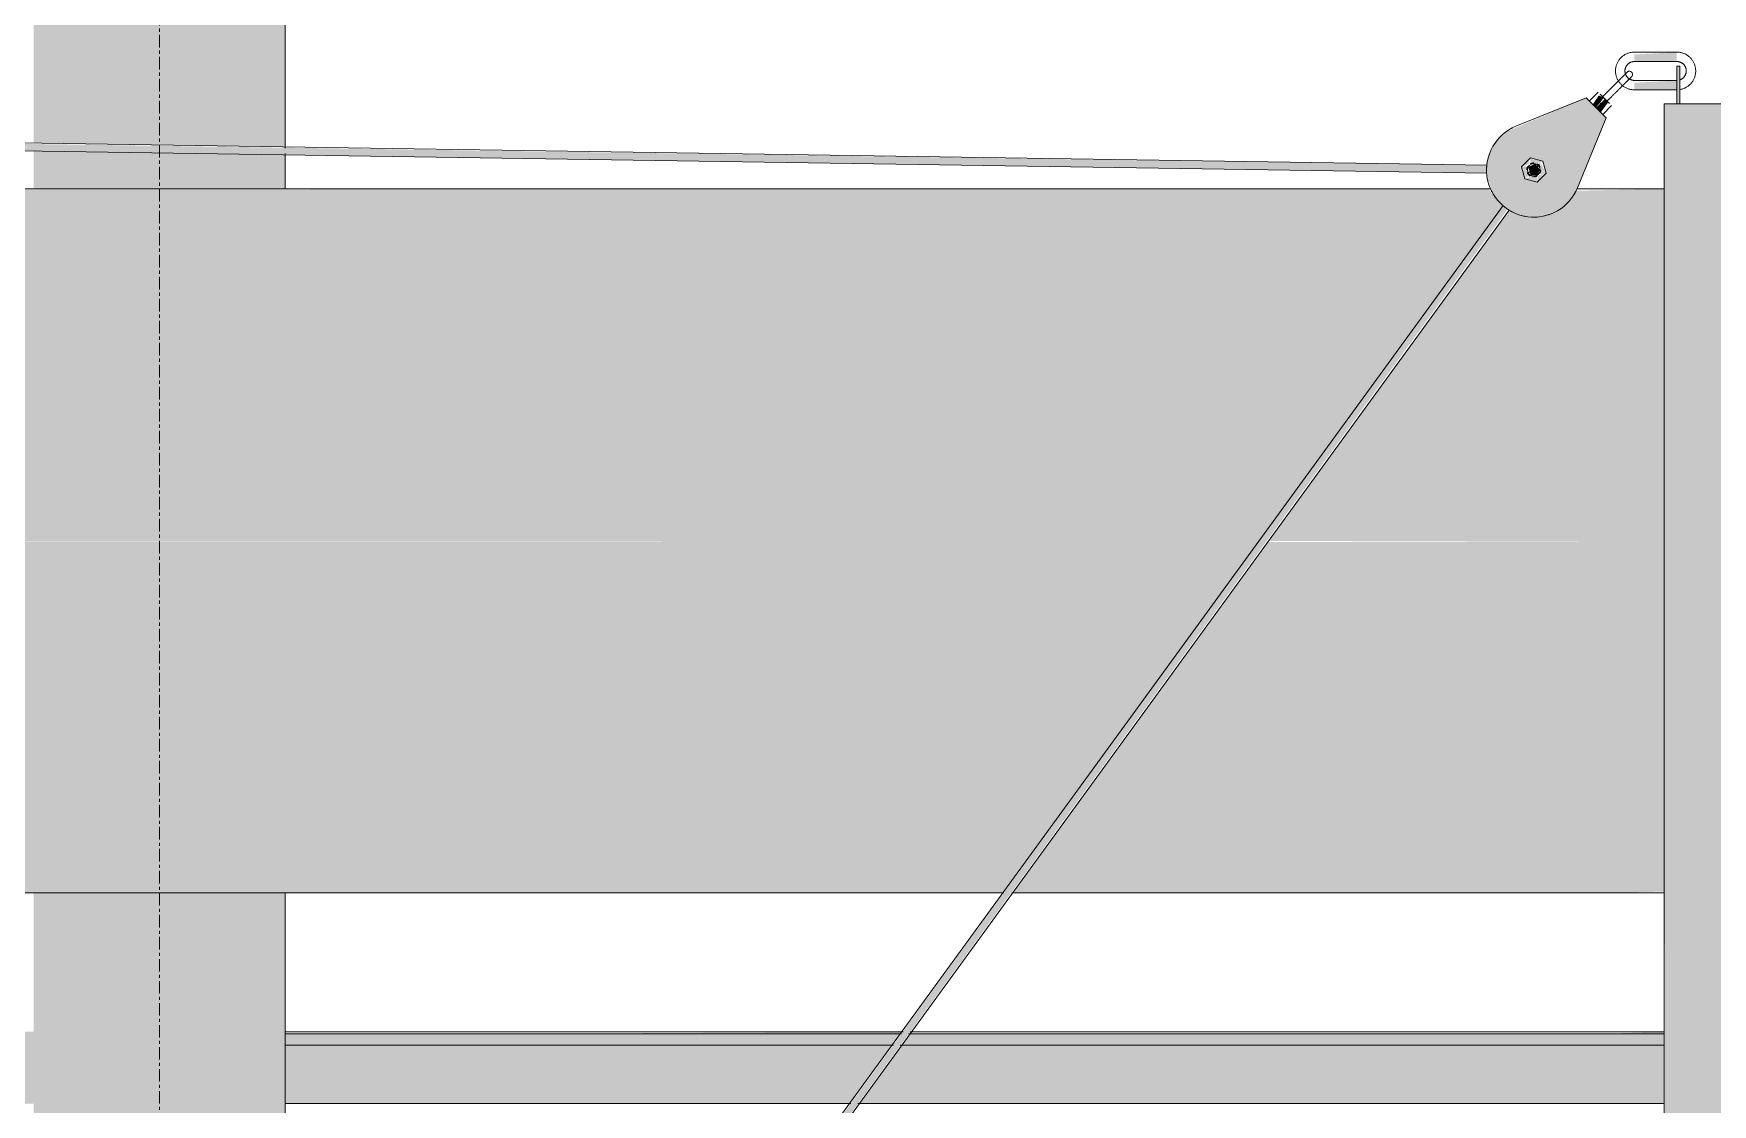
# Model space of a CAD drawing. Header units: inches. Extents: x -54880 to -186, y -132 to 853.
# Drawn here: x -24827.9 to -24761.2, y 241.6 to 284.2 of the extents above; entities that cross this region are included whole.
import ezdxf

# ---------------------------------------------------------------- set-up
doc = ezdxf.new("R2010")
doc.units = ezdxf.units.IN
doc.header["$MEASUREMENT"] = 0
doc.linetypes.add('Grid Line 1_2_', pattern=[0.875, 0.5, -0.125, 0.125, -0.125])
for name, color, linetype, lineweight in [('M-HVAC-DUCT', 70, 'Continuous', 9), ('Q-SPCQ', 91, 'Continuous', 9), ('S-BEAM', 12, 'Continuous', 9), ('S-GRID', 1, 'Continuous', 9)]:
    doc.layers.add(name, color=color, linetype=linetype, lineweight=lineweight)

# ---------------------------------------------------------------- blocks, each defined once
blk = doc.blocks.new('Girt_Z - 10_D-1018975-Section 13')
at = {"layer": 'S-BEAM'}
h = blk.add_hatch(color=256, dxfattribs=at)
h.paths.add_polyline_path([(-25396.321, 243.949), (-25117.39, 243.949), (-25117.39, 244.398), (-25396.89, 244.398), (-25396.89, 243.949)], flags=0)
h.paths.add_polyline_path([(-26260.303, 243.949), (-25985.89, 243.949), (-25985.89, 244.398), (-26260.64, 244.398), (-26260.64, 243.949)], flags=0)
h.paths.add_polyline_path([(-25975.89, 243.949), (-25972.544, 243.949), (-25972.544, 244.398), (-25975.89, 244.398)], flags=0)
h.paths.add_polyline_path([(-25944.544, 243.949), (-25885.483, 243.949), (-25885.717, 244.398), (-25944.544, 244.319)], flags=0)
h.paths.add_polyline_path([(-25883.369, 243.949), (-25855.816, 243.949), (-25855.618, 244.398), (-25883.603, 244.398)], flags=0)
h.paths.add_polyline_path([(-25815.703, 243.949), (-25785.394, 243.949), (-25785.721, 244.398), (-25815.703, 244.398)], flags=0)
h.paths.add_polyline_path([(-25785.008, 243.949), (-25716.167, 243.949), (-25715.573, 244.398), (-25785.335, 244.398)], flags=0)
h.paths.add_polyline_path([(-24528.39, 243.949), (-24248.89, 243.949), (-24248.89, 244.398), (-24528.39, 244.398)], flags=0)
h.paths.add_polyline_path([(-24538.39, 243.949), (-24538.39, 244.398), (-24693.063, 244.398), (-24693.297, 243.949), (-24566.899, 243.949)], flags=0)
h.paths.add_polyline_path([(-24695.412, 243.949), (-24695.178, 244.398), (-24756.356, 244.398), (-24756.369, 243.949), (-24705.136, 243.949)], flags=0)
h.paths.add_polyline_path([(-25715.753, 243.949), (-25696.39, 243.949), (-25696.39, 244.398), (-25715.158, 244.398)], flags=0)
h.paths.add_polyline_path([(-25686.39, 243.949), (-25654.822, 243.949), (-25654.966, 244.398), (-25686.39, 244.398)], flags=0)
h.paths.add_polyline_path([(-24763.078, 243.949), (-24763.078, 244.398), (-24793.059, 244.398), (-24793.386, 243.949), (-24765.615, 243.949)], flags=0)
h.paths.add_polyline_path([(-25651.551, 243.949), (-25625.486, 243.949), (-25625.486, 244.398), (-25651.694, 244.398)], flags=0)
h.paths.add_polyline_path([(-24793.772, 243.949), (-24793.446, 244.398), (-24817.89, 244.398), (-24817.89, 243.949), (-24808.814, 243.949)], flags=0)
h.paths.add_polyline_path([(-25618.861, 243.949), (-25592.797, 243.949), (-25592.654, 244.398), (-25618.861, 244.398)], flags=0)
h.paths.add_polyline_path([(-24827.89, 243.949), (-24827.89, 244.398), (-24863.208, 244.398), (-24862.613, 243.949), (-24843.373, 243.949)], flags=0)
h.paths.add_polyline_path([(-25577.736, 243.949), (-25406.89, 243.949), (-25406.89, 244.398), (-25589.382, 244.398), (-25589.526, 243.949), (-25580.582, 243.949)], flags=0)
h.paths.add_polyline_path([(-24863.028, 243.949), (-24863.622, 244.398), (-24923.815, 244.398), (-24923.958, 243.949), (-24911.69, 243.949)], flags=0)
h.paths.add_polyline_path([(-25107.39, 243.949), (-24989.255, 243.949), (-24989.398, 244.398), (-25107.39, 244.398)], flags=0)
h.paths.add_polyline_path([(-24985.984, 243.949), (-24959.919, 243.949), (-24959.919, 244.398), (-24986.127, 244.398)], flags=0)
h.paths.add_polyline_path([(-24953.294, 243.949), (-24927.229, 243.949), (-24927.086, 244.398), (-24953.294, 244.398)], flags=0)
h.paths.add_polyline_path([(-22802.14, 243.949), (-22802.14, 244.398), (-22813.89, 244.398), (-22813.89, 243.949), (-22804.378, 243.949)], flags=0)
h.paths.add_polyline_path([(-22841.89, 243.949), (-22841.89, 244.398), (-23080.89, 244.398), (-23080.89, 243.949), (-22908.055, 243.949)], flags=0)
h.paths.add_polyline_path([(-23090.89, 243.949), (-23090.89, 244.398), (-23370.39, 244.398), (-23370.39, 243.949), (-23184.529, 243.949)], flags=0)
h.paths.add_polyline_path([(-23380.39, 243.949), (-23380.39, 244.398), (-23659.89, 244.398), (-23659.89, 243.949), (-23461.003, 243.949)], flags=0)
h.paths.add_polyline_path([(-23669.89, 243.949), (-23669.89, 244.398), (-23949.39, 244.398), (-23949.39, 243.949), (-23737.477, 243.949)], flags=0)
h.paths.add_polyline_path([(-23959.39, 243.949), (-23959.39, 244.398), (-24238.89, 244.398), (-24238.89, 243.949), (-24013.951, 243.949)], flags=0)
h = blk.add_hatch(color=256, dxfattribs=at)
h.paths.add_polyline_path([(-22802.14, 244.398), (-22802.14, 244.482), (-22804.378, 244.398)], flags=0)
h.paths.add_polyline_path([(-22841.89, 244.398), (-22841.89, 244.482), (-22908.055, 244.398)], flags=0)
h.paths.add_polyline_path([(-23090.89, 244.398), (-23090.89, 244.482), (-23184.529, 244.398)], flags=0)
h.paths.add_polyline_path([(-23380.39, 244.398), (-23380.39, 244.482), (-23461.003, 244.398)], flags=0)
h.paths.add_polyline_path([(-23669.89, 244.398), (-23669.89, 244.482), (-23737.477, 244.398)], flags=0)
h.paths.add_polyline_path([(-23959.39, 244.398), (-23959.39, 244.482), (-24013.951, 244.398)], flags=0)
h.paths.add_polyline_path([(-24248.89, 244.398), (-24248.89, 244.482), (-24290.425, 244.398)], flags=0)
h.paths.add_polyline_path([(-24538.39, 244.398), (-24538.39, 244.482), (-24566.899, 244.398)], flags=0)
h.paths.add_polyline_path([(-24695.178, 244.398), (-24695.134, 244.482), (-24705.136, 244.398)], flags=0)
h.paths.add_polyline_path([(-24763.078, 244.398), (-24763.078, 244.482), (-24765.615, 244.398)], flags=0)
h.paths.add_polyline_path([(-24793.446, 244.398), (-24793.385, 244.482), (-24808.814, 244.398)], flags=0)
h.paths.add_polyline_path([(-24827.89, 244.398), (-24827.89, 244.482), (-24843.373, 244.398)], flags=0)
h.paths.add_polyline_path([(-24863.622, 244.398), (-24863.733, 244.482), (-24911.69, 244.398)], flags=0)
h.paths.add_polyline_path([(-24927.086, 244.398), (-24927.059, 244.482), (-24947.051, 244.398)], flags=0)
h.paths.add_polyline_path([(-24959.919, 244.398), (-24959.919, 244.482), (-24964.331, 244.398)], flags=0)
h.paths.add_polyline_path([(-24989.398, 244.398), (-24989.425, 244.482), (-24998.199, 244.398)], flags=0)
h = blk.add_hatch(color=256, dxfattribs=at)
h.paths.add_polyline_path([(-26260.64, 241.629), (-25985.89, 241.629), (-25985.89, 243.949), (-26260.64, 243.949)], flags=0)
h.paths.add_polyline_path([(-22802.14, 241.629), (-22802.14, 243.949), (-22813.89, 243.949), (-22813.89, 241.629), (-22804.378, 241.629)], flags=0)
h.paths.add_polyline_path([(-25940.63, 241.629), (-25884.274, 241.629), (-25885.483, 243.949), (-25944.544, 243.949), (-25944.544, 241.629)], flags=0)
h.paths.add_polyline_path([(-22841.89, 241.629), (-22841.89, 243.949), (-23080.89, 243.949), (-23080.89, 241.629), (-22908.055, 241.629)], flags=0)
h.paths.add_polyline_path([(-23090.89, 241.629), (-23090.89, 243.949), (-23370.39, 243.949), (-23370.39, 241.629), (-23184.529, 241.629)], flags=0)
h.paths.add_polyline_path([(-25975.89, 241.629), (-25972.544, 241.629), (-25972.544, 243.949), (-25975.89, 243.949)], flags=0)
h.paths.add_polyline_path([(-23380.39, 241.629), (-23380.39, 243.949), (-23659.89, 243.949), (-23659.89, 241.629), (-23461.003, 241.629)], flags=0)
h.paths.add_polyline_path([(-23669.89, 241.629), (-23669.89, 243.949), (-23949.39, 243.949), (-23949.39, 241.629), (-23737.477, 241.629)], flags=0)
h.paths.add_polyline_path([(-25654.082, 241.629), (-25654.822, 243.949), (-25686.39, 243.949), (-25686.39, 241.629), (-25663.766, 241.629)], flags=0)
h.paths.add_polyline_path([(-25638.236, 241.629), (-25625.486, 241.629), (-25625.486, 243.949), (-25651.551, 243.949), (-25650.811, 241.629)], flags=0)
h.paths.add_polyline_path([(-23959.39, 241.629), (-23959.39, 243.949), (-24238.89, 243.949), (-24238.89, 241.629), (-24013.951, 241.629)], flags=0)
h.paths.add_polyline_path([(-24248.89, 241.629), (-24248.89, 243.949), (-24528.39, 243.949), (-24528.39, 241.629), (-24290.425, 241.629)], flags=0)
h.paths.add_polyline_path([(-24538.39, 241.629), (-24538.39, 243.949), (-24693.297, 243.949), (-24694.506, 241.629), (-24566.899, 241.629)], flags=0)
h.paths.add_polyline_path([(-25882.16, 241.629), (-25856.777, 241.629), (-25856.193, 243.095), (-25855.816, 243.949), (-25883.369, 243.949)], flags=0)
h.paths.add_polyline_path([(-24696.62, 241.629), (-24695.412, 243.949), (-24756.369, 243.949), (-24756.435, 241.629), (-24705.136, 241.629)], flags=0)
h.paths.add_polyline_path([(-25618.861, 241.629), (-25593.537, 241.629), (-25592.797, 243.949), (-25618.861, 243.949)], flags=0)
h.paths.add_polyline_path([(-25823.643, 241.629), (-25822.345, 241.629), (-25822.394, 243.344), (-25824.269, 241.629), (-25823.906, 241.629)], flags=0)
h.paths.add_polyline_path([(-24763.078, 241.629), (-24763.078, 243.949), (-24793.386, 243.949), (-24795.074, 241.629), (-24765.615, 241.629)], flags=0)
h.paths.add_polyline_path([(-25696.39, 241.629), (-25696.39, 243.949), (-25715.753, 243.949), (-25718.823, 241.629), (-25707.355, 241.629)], flags=0)
h.paths.add_polyline_path([(-24795.46, 241.629), (-24793.772, 243.949), (-24817.89, 243.949), (-24817.89, 241.629), (-24808.814, 241.629)], flags=0)
h.paths.add_polyline_path([(-25577.736, 241.629), (-25406.89, 241.629), (-25406.89, 243.949), (-25589.526, 243.949), (-25590.266, 241.629), (-25580.582, 241.629)], flags=0)
h.paths.add_polyline_path([(-24827.89, 241.629), (-24827.89, 243.949), (-24862.613, 243.949), (-24859.543, 241.629), (-24843.373, 241.629)], flags=0)
h.paths.add_polyline_path([(-25719.237, 241.629), (-25716.167, 243.949), (-25785.008, 243.949), (-25783.32, 241.629), (-25741.914, 241.629)], flags=0)
h.paths.add_polyline_path([(-24859.958, 241.629), (-24863.028, 243.949), (-24923.958, 243.949), (-24924.698, 241.629), (-24911.69, 241.629)], flags=0)
h.paths.add_polyline_path([(-25815.703, 241.629), (-25783.707, 241.629), (-25785.394, 243.949), (-25815.703, 243.949)], flags=0)
h.paths.add_polyline_path([(-24927.969, 241.629), (-24927.229, 243.949), (-24953.294, 243.949), (-24953.294, 241.629), (-24947.051, 241.629)], flags=0)
h.paths.add_polyline_path([(-24959.919, 241.629), (-24959.919, 243.949), (-24985.984, 243.949), (-24985.244, 241.629), (-24964.331, 241.629)], flags=0)
h.paths.add_polyline_path([(-24988.515, 241.629), (-24989.255, 243.949), (-25107.39, 243.949), (-25107.39, 241.629), (-24998.199, 241.629)], flags=0)
h.paths.add_polyline_path([(-25117.39, 241.629), (-25117.39, 243.949), (-25396.89, 243.949), (-25396.89, 241.629), (-25119.847, 241.629)], flags=0)
for p, q in [((-24793.328, 244.482), (-24817.89, 244.482)), ((-24793.389, 244.398), (-24817.89, 244.398)), ((-24763.078, 244.398), (-24793.116, 244.398)), ((-24763.078, 244.482), (-24793.055, 244.482)), ((-24793.716, 243.949), (-24817.89, 243.949)), ((-24763.078, 243.949), (-24793.443, 243.949)), ((-24795.404, 241.629), (-24817.89, 241.629)), ((-24763.078, 241.629), (-24795.13, 241.629))]:
    blk.add_line(p, q, dxfattribs=at)
blk = doc.blocks.new('Basketball_Backstop-Performance_Sports_Systems-3103-Ceiling_Hung - 27_-0_ to 27_-11 7_8_-V55-Section 13')
at = {"layer": 'Q-SPCQ'}
for points in [[(-24762.578, 283.069), (-24762.578, 283.431), (-24764.265, 283.344), (-24764.265, 283.069)], [(-24762.578, 281.944), (-24762.578, 282.306), (-24764.265, 282.219), (-24764.265, 281.944)], [(-24762.453, 281.375), (-24762.453, 282.875), (-24762.578, 282.875), (-24762.578, 281.375)], [(-24765.79, 281.225), (-24765.481, 281.623), (-24765.679, 281.711), (-24765.923, 281.357), (-24765.859, 281.294)], [(-24765.603, 281.037), (-24765.304, 281.446), (-24765.437, 281.578), (-24765.79, 281.225), (-24765.615, 281.05)], [(-24768.14, 278.533), (-24768.015, 278.75), (-24768.201, 278.991), (-24768.482, 278.875), (-24768.39, 278.533)]]:
    blk.add_hatch(color=256, dxfattribs=at).paths.add_polyline_path(points, flags=0)
h = blk.add_hatch(color=256, dxfattribs=at)
h.paths.add_polyline_path([(-24768.354, 276.877), (-24767.895, 276.912), (-24767.458, 277.058), (-24767.07, 277.305), (-24766.754, 277.64), (-24766.529, 278.042), (-24765.393, 280.827), (-24766.188, 281.623), (-24769.375, 280.261), (-24769.71, 279.945), (-24769.958, 279.557), (-24770.103, 279.121), (-24770.138, 278.662), (-24769.977, 278.02), (-24769.874, 277.787), (-24769.591, 277.424), (-24769.228, 277.141), (-24768.807, 276.955)], flags=0)
h.paths.add_polyline_path([(-24768.134, 278.262), (-24768.134, 278.502), (-24768.251, 278.409), (-24768.157, 278.29)], flags=0)
h.paths.add_polyline_path([(-24768.622, 278.393), (-24768.442, 278.534), (-24768.545, 278.587), (-24768.586, 278.485)], flags=0)
h.paths.add_polyline_path([(-24768.396, 279.238), (-24768.396, 278.998), (-24768.228, 279.026), (-24768.36, 279.192)], flags=0)
h.paths.add_polyline_path([(-24768.134, 278.262), (-24768.639, 278.456), (-24768.718, 278.916), (-24768.361, 279.229), (-24767.897, 279.068), (-24767.802, 278.594), (-24768.099, 278.298)], flags=0)
h.paths.add_polyline_path([(-24768.044, 278.58), (-24767.777, 278.619), (-24767.984, 278.75), (-24768.024, 278.606)], flags=0)
h.paths.add_polyline_path([(-24768.542, 278.713), (-24768.552, 278.911), (-24768.725, 278.859), (-24768.586, 278.748)], flags=0)
h.paths.add_polyline_path([(-24768.007, 278.856), (-24767.973, 279.081), (-24768.122, 278.991), (-24768.015, 278.875)], flags=0)
h = blk.add_hatch(color=256, dxfattribs=at)
h.paths.add_polyline_path([(-24770.131, 278.622), (-24770.14, 278.935), (-24909.897, 280.987), (-24909.89, 280.753), (-24770.138, 278.622)], flags=0)
h.paths.add_polyline_path([(-24768.515, 278.625), (-24768.449, 278.753), (-24768.541, 278.795), (-24768.516, 278.627)], flags=0)
h.paths.add_polyline_path([(-24911.511, 280.822), (-24911.508, 281.044), (-24911.549, 280.922), (-24911.515, 280.823)], flags=0)
h = blk.add_hatch(color=256, dxfattribs=at)
h.paths.add_polyline_path([(-24759.765, 116), (-24759.785, 119.75), (-24763.078, 119.75), (-24763.078, 119.312), (-24762.39, 119.312), (-24762.39, 119.125), (-24763.078, 119.125), (-24763.078, 116), (-24760.623, 116)], flags=0)
h.paths.add_polyline_path([(-24759.765, 120.25), (-24759.831, 128.782), (-24763.078, 128.75), (-24763.078, 120.875), (-24762.39, 120.875), (-24762.39, 120.687), (-24763.078, 120.687), (-24763.078, 120.25), (-24759.787, 120.25)], flags=0)
h.paths.add_polyline_path([(-24759.765, 129.217), (-24759.765, 135.437), (-24763.078, 135.437), (-24763.078, 135), (-24762.39, 135), (-24762.39, 134.812), (-24763.078, 134.812), (-24763.078, 129.205), (-24762.108, 129.231), (-24760.86, 129.242), (-24759.834, 129.218)], flags=0)
h.paths.add_polyline_path([(-24760.255, 129), (-24759.765, 129.125), (-24759.834, 129.186), (-24760.109, 129.065)], flags=0)
h.paths.add_polyline_path([(-24759.765, 128.823), (-24759.832, 128.944), (-24760.076, 128.935), (-24759.832, 128.847)], flags=0)
h.paths.add_polyline_path([(-24762.108, 135.937), (-24759.765, 135.937), (-24759.765, 152.543), (-24760.474, 152.543), (-24760.499, 152.633), (-24760.499, 161.75), (-24763.078, 161.75), (-24762.996, 161.312), (-24762.39, 161.312), (-24762.39, 161.125), (-24763.078, 161.125), (-24763.078, 136.562), (-24762.39, 136.562), (-24762.39, 136.375), (-24763.078, 136.375), (-24763.078, 135.937), (-24762.171, 135.937)], flags=0)
h.paths.add_polyline_path([(-24762.255, 162.25), (-24760.477, 162.25), (-24759.765, 188.934), (-24759.765, 224.783), (-24763.078, 224.75), (-24762.997, 162.875), (-24762.39, 162.875), (-24762.39, 162.687), (-24763.078, 162.687), (-24762.996, 162.25), (-24762.39, 162.25)], flags=0)
h.paths.add_polyline_path([(-24759.765, 225.217), (-24759.765, 281.375), (-24763.078, 281.375), (-24763.039, 225.203), (-24762.108, 225.231), (-24760.86, 225.242), (-24760.255, 225.228)], flags=0)
h.paths.add_polyline_path([(-24760.255, 225), (-24759.765, 225.125), (-24759.765, 225.217), (-24760.109, 225.065)], flags=0)
h.paths.add_polyline_path([(-24759.765, 224.823), (-24759.765, 224.935), (-24759.909, 224.875)], flags=0)
h = blk.add_hatch(color=256, dxfattribs=at)
h.paths.add_polyline_path([(-24767.908, 279.107), (-24768.36, 279.192), (-24768.201, 278.991), (-24768.015, 279.065)], flags=0)
h.paths.add_polyline_path([(-24767.777, 278.619), (-24767.954, 278.991), (-24768.015, 278.808), (-24767.942, 278.75)], flags=0)
h.paths.add_polyline_path([(-24768.134, 278.262), (-24767.867, 278.606), (-24768.094, 278.533)], flags=0)
h.paths.add_polyline_path([(-24768.134, 278.262), (-24768.33, 278.509), (-24768.622, 278.393)], flags=0)
h.paths.add_polyline_path([(-24768.622, 278.393), (-24768.507, 278.685), (-24768.753, 278.881), (-24768.68, 278.606)], flags=0)
h.paths.add_polyline_path([(-24768.753, 278.881), (-24768.432, 278.991), (-24768.482, 279.152)], flags=0)
h = blk.add_hatch(color=256, dxfattribs=at)
h.paths.add_polyline_path([(-24818.076, 210.425), (-24818.164, 210.416), (-24818.108, 210.416)], flags=0)
h.paths.add_polyline_path([(-24817.919, 210.221), (-24817.924, 210.36), (-24817.923, 210.225)], flags=0)
h.paths.add_polyline_path([(-24815.944, 212.937), (-24769.299, 277.196), (-24769.484, 277.34), (-24816.183, 213.007), (-24816, 212.993), (-24815.944, 212.937)], flags=0)
h.paths.add_polyline_path([(-24768.276, 278.47), (-24768.338, 278.533), (-24768.412, 278.616), (-24768.507, 278.629), (-24768.482, 278.574), (-24768.299, 278.473), (-24768.282, 278.471)], flags=0)
for p, q in [((-24762.578, 283.437), (-24764.265, 283.437)), ((-24764.265, 283.062), (-24762.578, 283.062)), ((-24762.578, 282.312), (-24764.265, 282.312)), ((-24762.578, 281.375), (-24762.578, 282.875)), ((-24762.453, 282.875), (-24762.578, 282.875)), ((-24762.453, 282.875), (-24762.453, 281.375)), ((-24766.188, 281.623), (-24768.974, 280.486)), ((-24765.393, 280.827), (-24766.188, 281.623)), ((-24765.702, 281.844), (-24766.056, 281.49)), ((-24765.624, 281.766), (-24765.437, 281.578)), ((-24764.265, 281.937), (-24762.578, 281.937)), ((-24770.117, 278.935), (-24909.909, 281.065)), ((-24765.525, 280.96), (-24765.172, 281.313)), ((-24765.437, 281.578), (-24765.249, 281.391)), ((-24763.078, 281.375), (-24763.078, 225.161)), ((-24763.078, 281.375), (-24759.765, 281.375)), ((-24909.909, 280.753), (-24770.131, 278.622)), ((-24766.529, 278.042), (-24765.393, 280.827)), ((-24768.396, 279.238), (-24768.753, 278.881)), ((-24767.908, 279.107), (-24768.396, 279.238)), ((-24767.777, 278.619), (-24767.908, 279.107)), ((-24768.753, 278.881), (-24768.622, 278.393)), ((-24768.622, 278.393), (-24768.134, 278.262)), ((-24768.031, 278.903), (-24768.134, 278.904)), ((-24768.134, 278.262), (-24767.777, 278.619)), ((-24769.484, 277.34), (-24816.32, 212.951)), ((-24815.944, 212.937), (-24769.237, 277.148))]:
    blk.add_line(p, q, dxfattribs=at)
at = {"layer": 'Q-SPCQ', "flags": 128}
for points in [[(-24764.265, 283.437), (-24764.295, 283.437), (-24764.325, 283.435), (-24764.355, 283.432), (-24764.385, 283.428), (-24764.414, 283.423), (-24764.444, 283.416), (-24764.472, 283.408), (-24764.501, 283.399), (-24764.529, 283.389), (-24764.557, 283.378), (-24764.585, 283.366), (-24764.612, 283.353), (-24764.638, 283.338), (-24764.664, 283.323), (-24764.689, 283.307), (-24764.713, 283.289), (-24764.737, 283.271), (-24764.76, 283.251), (-24764.782, 283.231), (-24764.803, 283.21), (-24764.824, 283.188), (-24764.843, 283.165), (-24764.862, 283.142), (-24764.88, 283.118), (-24764.896, 283.093), (-24764.912, 283.067), (-24764.927, 283.041), (-24764.94, 283.014), (-24764.953, 282.987), (-24764.964, 282.959), (-24764.975, 282.931), (-24764.984, 282.903), (-24764.992, 282.874), (-24764.999, 282.844), (-24765.004, 282.815), (-24765.009, 282.785), (-24765.012, 282.756), (-24765.014, 282.726), (-24765.015, 282.696), (-24765.015, 282.687)], [(-24764.64, 282.687), (-24764.64, 282.702), (-24764.639, 282.717), (-24764.638, 282.732), (-24764.635, 282.747), (-24764.633, 282.762), (-24764.629, 282.777), (-24764.626, 282.791), (-24764.621, 282.805), (-24764.616, 282.82), (-24764.611, 282.834), (-24764.605, 282.847), (-24764.598, 282.861), (-24764.591, 282.874), (-24764.583, 282.887), (-24764.575, 282.899), (-24764.566, 282.911), (-24764.557, 282.923), (-24764.547, 282.935), (-24764.537, 282.946), (-24764.526, 282.957), (-24764.516, 282.967), (-24764.504, 282.977), (-24764.492, 282.986), (-24764.48, 282.995), (-24764.468, 283.003), (-24764.455, 283.011), (-24764.442, 283.018), (-24764.429, 283.025), (-24764.415, 283.031), (-24764.401, 283.037), (-24764.387, 283.042), (-24764.373, 283.047), (-24764.358, 283.051), (-24764.344, 283.054), (-24764.329, 283.057), (-24764.314, 283.059), (-24764.299, 283.061), (-24764.284, 283.062), (-24764.269, 283.062), (-24764.265, 283.062)], [(-24761.828, 282.687), (-24761.828, 282.717), (-24761.83, 282.747), (-24761.833, 282.777), (-24761.837, 282.807), (-24761.843, 282.837), (-24761.849, 282.866), (-24761.857, 282.895), (-24761.866, 282.923), (-24761.876, 282.952), (-24761.887, 282.98), (-24761.899, 283.007), (-24761.912, 283.034), (-24761.927, 283.06), (-24761.942, 283.086), (-24761.959, 283.111), (-24761.976, 283.135), (-24761.995, 283.159), (-24762.014, 283.182), (-24762.034, 283.204), (-24762.055, 283.226), (-24762.077, 283.246), (-24762.1, 283.266), (-24762.123, 283.284), (-24762.148, 283.302), (-24762.172, 283.319), (-24762.198, 283.334), (-24762.224, 283.349), (-24762.251, 283.363), (-24762.278, 283.375), (-24762.306, 283.387), (-24762.334, 283.397), (-24762.363, 283.406), (-24762.392, 283.414), (-24762.421, 283.421), (-24762.45, 283.427), (-24762.48, 283.431), (-24762.51, 283.434), (-24762.54, 283.437), (-24762.57, 283.437), (-24762.578, 283.437)], [(-24762.578, 283.062), (-24762.563, 283.062), (-24762.548, 283.061), (-24762.533, 283.06), (-24762.518, 283.058), (-24762.503, 283.055), (-24762.489, 283.052), (-24762.474, 283.048), (-24762.46, 283.043), (-24762.446, 283.038), (-24762.432, 283.033), (-24762.418, 283.027), (-24762.405, 283.02), (-24762.391, 283.013), (-24762.379, 283.005), (-24762.366, 282.997), (-24762.354, 282.988), (-24762.342, 282.979), (-24762.33, 282.969), (-24762.319, 282.959), (-24762.309, 282.949), (-24762.298, 282.938), (-24762.289, 282.926), (-24762.279, 282.915), (-24762.271, 282.903), (-24762.262, 282.89), (-24762.254, 282.877), (-24762.247, 282.864), (-24762.24, 282.851), (-24762.234, 282.837), (-24762.228, 282.823), (-24762.223, 282.809), (-24762.218, 282.795), (-24762.214, 282.781), (-24762.211, 282.766), (-24762.208, 282.751), (-24762.206, 282.736), (-24762.204, 282.722), (-24762.203, 282.707), (-24762.203, 282.692), (-24762.203, 282.687)], [(-24765.083, 282.109), (-24765.062, 282.13), (-24765.041, 282.151), (-24765.02, 282.172), (-24764.999, 282.193), (-24764.978, 282.214), (-24764.957, 282.235), (-24764.937, 282.255), (-24764.916, 282.276), (-24764.896, 282.296), (-24764.877, 282.315), (-24764.857, 282.335), (-24764.838, 282.354), (-24764.82, 282.372), (-24764.802, 282.39), (-24764.784, 282.408), (-24764.767, 282.425), (-24764.75, 282.442), (-24764.734, 282.458), (-24764.718, 282.474), (-24764.703, 282.489), (-24764.688, 282.504), (-24764.674, 282.518), (-24764.661, 282.531), (-24764.649, 282.543), (-24764.637, 282.555), (-24764.626, 282.566), (-24764.616, 282.576), (-24764.606, 282.586), (-24764.597, 282.595), (-24764.589, 282.603), (-24764.582, 282.61), (-24764.575, 282.617), (-24764.57, 282.622), (-24764.565, 282.627), (-24764.561, 282.631), (-24764.557, 282.635), (-24764.555, 282.637), (-24764.554, 282.638), (-24764.553, 282.639)], [(-24764.553, 282.639), (-24764.553, 282.639), (-24764.555, 282.637), (-24764.557, 282.635), (-24764.56, 282.632), (-24764.563, 282.629), (-24764.568, 282.624), (-24764.574, 282.618), (-24764.58, 282.612), (-24764.587, 282.605), (-24764.595, 282.597), (-24764.603, 282.589), (-24764.613, 282.579), (-24764.623, 282.569), (-24764.634, 282.558), (-24764.646, 282.546), (-24764.658, 282.534), (-24764.671, 282.521), (-24764.685, 282.507), (-24764.699, 282.493), (-24764.714, 282.478), (-24764.729, 282.463), (-24764.745, 282.447), (-24764.762, 282.43), (-24764.779, 282.413), (-24764.797, 282.395), (-24764.815, 282.377), (-24764.833, 282.359), (-24764.852, 282.34), (-24764.871, 282.321), (-24764.891, 282.301), (-24764.911, 282.281), (-24764.931, 282.261), (-24764.952, 282.24), (-24764.972, 282.22), (-24764.993, 282.199), (-24765.014, 282.178), (-24765.035, 282.157), (-24765.056, 282.136), (-24765.078, 282.114), (-24765.083, 282.109)], [(-24765.015, 282.687), (-24765.015, 282.658), (-24765.013, 282.628), (-24765.01, 282.598), (-24765.006, 282.568), (-24765, 282.538), (-24764.994, 282.509), (-24764.986, 282.48), (-24764.977, 282.452), (-24764.967, 282.423), (-24764.956, 282.395), (-24764.944, 282.368), (-24764.93, 282.341), (-24764.916, 282.315), (-24764.901, 282.289), (-24764.884, 282.264), (-24764.867, 282.24), (-24764.848, 282.216), (-24764.829, 282.193), (-24764.809, 282.171), (-24764.788, 282.149), (-24764.766, 282.129), (-24764.743, 282.109), (-24764.72, 282.091), (-24764.695, 282.073), (-24764.67, 282.056), (-24764.645, 282.041), (-24764.619, 282.026), (-24764.592, 282.012), (-24764.565, 282), (-24764.537, 281.988), (-24764.509, 281.978), (-24764.48, 281.969), (-24764.451, 281.961), (-24764.422, 281.954), (-24764.393, 281.948), (-24764.363, 281.944), (-24764.333, 281.941), (-24764.303, 281.938), (-24764.273, 281.938), (-24764.265, 281.937)], [(-24764.906, 281.932), (-24764.885, 281.953), (-24764.864, 281.974), (-24764.843, 281.995), (-24764.822, 282.016), (-24764.801, 282.037), (-24764.78, 282.058), (-24764.76, 282.079), (-24764.74, 282.099), (-24764.72, 282.119), (-24764.7, 282.139), (-24764.681, 282.158), (-24764.662, 282.177), (-24764.643, 282.195), (-24764.625, 282.214), (-24764.607, 282.231), (-24764.59, 282.249), (-24764.573, 282.265), (-24764.557, 282.282), (-24764.541, 282.297), (-24764.526, 282.312), (-24764.512, 282.327), (-24764.498, 282.341), (-24764.485, 282.354), (-24764.472, 282.366), (-24764.46, 282.378), (-24764.449, 282.389), (-24764.439, 282.4), (-24764.429, 282.409), (-24764.42, 282.418), (-24764.412, 282.426), (-24764.405, 282.434), (-24764.398, 282.44), (-24764.393, 282.446), (-24764.388, 282.451), (-24764.384, 282.455), (-24764.381, 282.458), (-24764.378, 282.46), (-24764.377, 282.462), (-24764.376, 282.462)], [(-24764.376, 282.462), (-24764.377, 282.462), (-24764.378, 282.461), (-24764.38, 282.458), (-24764.383, 282.456), (-24764.387, 282.452), (-24764.391, 282.447), (-24764.397, 282.442), (-24764.403, 282.435), (-24764.41, 282.428), (-24764.418, 282.42), (-24764.427, 282.412), (-24764.436, 282.402), (-24764.446, 282.392), (-24764.457, 282.381), (-24764.469, 282.37), (-24764.481, 282.357), (-24764.494, 282.344), (-24764.508, 282.331), (-24764.522, 282.316), (-24764.537, 282.301), (-24764.552, 282.286), (-24764.569, 282.27), (-24764.585, 282.253), (-24764.602, 282.236), (-24764.62, 282.219), (-24764.638, 282.2), (-24764.657, 282.182), (-24764.675, 282.163), (-24764.695, 282.144), (-24764.714, 282.124), (-24764.734, 282.104), (-24764.754, 282.084), (-24764.775, 282.064), (-24764.796, 282.043), (-24764.816, 282.022), (-24764.837, 282.001), (-24764.858, 281.98), (-24764.88, 281.959), (-24764.901, 281.938), (-24764.906, 281.932)], [(-24764.265, 282.312), (-24764.28, 282.313), (-24764.295, 282.314), (-24764.31, 282.315), (-24764.325, 282.317), (-24764.34, 282.32), (-24764.354, 282.323), (-24764.369, 282.327), (-24764.383, 282.332), (-24764.397, 282.337), (-24764.411, 282.342), (-24764.425, 282.348), (-24764.438, 282.355), (-24764.452, 282.362), (-24764.464, 282.37), (-24764.477, 282.378), (-24764.489, 282.387), (-24764.501, 282.396), (-24764.512, 282.406), (-24764.524, 282.416), (-24764.534, 282.426), (-24764.544, 282.437), (-24764.554, 282.449), (-24764.564, 282.46), (-24764.572, 282.472), (-24764.581, 282.485), (-24764.589, 282.498), (-24764.596, 282.511), (-24764.603, 282.524), (-24764.609, 282.538), (-24764.615, 282.552), (-24764.62, 282.566), (-24764.624, 282.58), (-24764.628, 282.594), (-24764.632, 282.609), (-24764.635, 282.624), (-24764.637, 282.639), (-24764.639, 282.653), (-24764.64, 282.668), (-24764.64, 282.683), (-24764.64, 282.687)], [(-24764.553, 282.639), (-24764.549, 282.643), (-24764.546, 282.646), (-24764.542, 282.649), (-24764.538, 282.652), (-24764.534, 282.655), (-24764.529, 282.658), (-24764.525, 282.66), (-24764.521, 282.662), (-24764.516, 282.665), (-24764.512, 282.667), (-24764.507, 282.668), (-24764.502, 282.67), (-24764.497, 282.671), (-24764.492, 282.673), (-24764.488, 282.674), (-24764.483, 282.674), (-24764.478, 282.675), (-24764.473, 282.675), (-24764.468, 282.676), (-24764.463, 282.676), (-24764.458, 282.676), (-24764.453, 282.675), (-24764.448, 282.675), (-24764.443, 282.674), (-24764.438, 282.673), (-24764.433, 282.672), (-24764.428, 282.67), (-24764.423, 282.669), (-24764.419, 282.667), (-24764.414, 282.665), (-24764.41, 282.663), (-24764.405, 282.661), (-24764.401, 282.658), (-24764.397, 282.656), (-24764.392, 282.653), (-24764.388, 282.65), (-24764.385, 282.647), (-24764.381, 282.643), (-24764.377, 282.64), (-24764.376, 282.639)], [(-24764.376, 282.639), (-24764.373, 282.635), (-24764.369, 282.632), (-24764.366, 282.628), (-24764.363, 282.624), (-24764.36, 282.62), (-24764.358, 282.616), (-24764.355, 282.611), (-24764.353, 282.607), (-24764.351, 282.602), (-24764.349, 282.598), (-24764.347, 282.593), (-24764.345, 282.588), (-24764.344, 282.583), (-24764.343, 282.579), (-24764.342, 282.574), (-24764.341, 282.569), (-24764.34, 282.564), (-24764.34, 282.559), (-24764.34, 282.554), (-24764.34, 282.549), (-24764.34, 282.544), (-24764.34, 282.539), (-24764.341, 282.534), (-24764.341, 282.529), (-24764.342, 282.524), (-24764.344, 282.519), (-24764.345, 282.514), (-24764.346, 282.51), (-24764.348, 282.505), (-24764.35, 282.5), (-24764.352, 282.496), (-24764.355, 282.491), (-24764.357, 282.487), (-24764.36, 282.483), (-24764.362, 282.479), (-24764.365, 282.475), (-24764.368, 282.471), (-24764.372, 282.467), (-24764.375, 282.463), (-24764.376, 282.462)], [(-24762.458, 281.947), (-24762.429, 281.952), (-24762.399, 281.959), (-24762.37, 281.967), (-24762.342, 281.976), (-24762.314, 281.986), (-24762.286, 281.997), (-24762.258, 282.009), (-24762.231, 282.022), (-24762.205, 282.037), (-24762.179, 282.052), (-24762.154, 282.068), (-24762.13, 282.086), (-24762.106, 282.104), (-24762.083, 282.124), (-24762.061, 282.144), (-24762.04, 282.165), (-24762.019, 282.187), (-24762, 282.21), (-24761.981, 282.233), (-24761.963, 282.257), (-24761.947, 282.282), (-24761.931, 282.308), (-24761.916, 282.334), (-24761.903, 282.361), (-24761.89, 282.388), (-24761.879, 282.416), (-24761.868, 282.444), (-24761.859, 282.472), (-24761.851, 282.501), (-24761.844, 282.531), (-24761.839, 282.56), (-24761.834, 282.59), (-24761.831, 282.619), (-24761.829, 282.649), (-24761.828, 282.679), (-24761.828, 282.687)], [(-24762.203, 282.687), (-24762.203, 282.673), (-24762.204, 282.658), (-24762.205, 282.643), (-24762.208, 282.628), (-24762.21, 282.613), (-24762.213, 282.598), (-24762.217, 282.584), (-24762.222, 282.57), (-24762.227, 282.555), (-24762.232, 282.541), (-24762.238, 282.528), (-24762.245, 282.514), (-24762.252, 282.501), (-24762.26, 282.488), (-24762.268, 282.476), (-24762.277, 282.464), (-24762.286, 282.452), (-24762.296, 282.44), (-24762.306, 282.429), (-24762.316, 282.418), (-24762.327, 282.408), (-24762.339, 282.398), (-24762.351, 282.389), (-24762.363, 282.38), (-24762.375, 282.372), (-24762.388, 282.364), (-24762.401, 282.357), (-24762.414, 282.35), (-24762.428, 282.344), (-24762.442, 282.338), (-24762.456, 282.333)], [(-24765.083, 282.109), (-24765.104, 282.088), (-24765.126, 282.066), (-24765.147, 282.045), (-24765.168, 282.024), (-24765.189, 282.003), (-24765.209, 281.983), (-24765.23, 281.962), (-24765.25, 281.942), (-24765.27, 281.922), (-24765.29, 281.902), (-24765.309, 281.883), (-24765.328, 281.864), (-24765.347, 281.845), (-24765.365, 281.827), (-24765.383, 281.809), (-24765.4, 281.792), (-24765.417, 281.775), (-24765.433, 281.759), (-24765.449, 281.743), (-24765.464, 281.728), (-24765.478, 281.714), (-24765.492, 281.7), (-24765.505, 281.687), (-24765.518, 281.674), (-24765.53, 281.662), (-24765.541, 281.651), (-24765.551, 281.641), (-24765.561, 281.631), (-24765.569, 281.623), (-24765.578, 281.614), (-24765.585, 281.607), (-24765.591, 281.601), (-24765.597, 281.595), (-24765.602, 281.59), (-24765.606, 281.586), (-24765.609, 281.583), (-24765.611, 281.581), (-24765.613, 281.579), (-24765.614, 281.578)], [(-24765.614, 281.578), (-24765.613, 281.579), (-24765.612, 281.58), (-24765.61, 281.582), (-24765.607, 281.585), (-24765.603, 281.589), (-24765.598, 281.594), (-24765.593, 281.599), (-24765.587, 281.605), (-24765.58, 281.612), (-24765.572, 281.62), (-24765.563, 281.629), (-24765.554, 281.638), (-24765.543, 281.649)], [(-24765.509, 281.683), (-24765.496, 281.696), (-24765.482, 281.71), (-24765.468, 281.724), (-24765.453, 281.739), (-24765.437, 281.755), (-24765.421, 281.771), (-24765.405, 281.787), (-24765.387, 281.805), (-24765.37, 281.822), (-24765.352, 281.84), (-24765.333, 281.859), (-24765.314, 281.878), (-24765.295, 281.897), (-24765.275, 281.917), (-24765.255, 281.937), (-24765.235, 281.957), (-24765.215, 281.977), (-24765.194, 281.998), (-24765.173, 282.019), (-24765.152, 282.04), (-24765.131, 282.061), (-24765.11, 282.082), (-24765.089, 282.103), (-24765.083, 282.109)], [(-24765.437, 281.402), (-24765.436, 281.402), (-24765.435, 281.403), (-24765.433, 281.405), (-24765.43, 281.408), (-24765.426, 281.412), (-24765.422, 281.417), (-24765.416, 281.422), (-24765.41, 281.429), (-24765.403, 281.436), (-24765.395, 281.444), (-24765.386, 281.452), (-24765.377, 281.462), (-24765.367, 281.472), (-24765.356, 281.483), (-24765.344, 281.494), (-24765.332, 281.507), (-24765.319, 281.52), (-24765.305, 281.533), (-24765.291, 281.548), (-24765.276, 281.562), (-24765.26, 281.578), (-24765.244, 281.594), (-24765.228, 281.611), (-24765.211, 281.628), (-24765.193, 281.645), (-24765.175, 281.664), (-24765.156, 281.682), (-24765.138, 281.701), (-24765.118, 281.72), (-24765.099, 281.74), (-24765.079, 281.76), (-24765.059, 281.78), (-24765.038, 281.8), (-24765.017, 281.821), (-24764.997, 281.842), (-24764.976, 281.863), (-24764.955, 281.884), (-24764.933, 281.905), (-24764.912, 281.926), (-24764.906, 281.932)], [(-24764.906, 281.932), (-24764.928, 281.911), (-24764.949, 281.89), (-24764.97, 281.868), (-24764.991, 281.847), (-24765.012, 281.827), (-24765.033, 281.806), (-24765.053, 281.785), (-24765.073, 281.765), (-24765.093, 281.745), (-24765.113, 281.725), (-24765.132, 281.706), (-24765.151, 281.687), (-24765.17, 281.668), (-24765.188, 281.65), (-24765.206, 281.633), (-24765.223, 281.615), (-24765.24, 281.599), (-24765.256, 281.582), (-24765.272, 281.567), (-24765.287, 281.552), (-24765.301, 281.537), (-24765.315, 281.523), (-24765.328, 281.51)], [(-24765.614, 281.402), (-24765.617, 281.405), (-24765.62, 281.409), (-24765.624, 281.413), (-24765.627, 281.417), (-24765.629, 281.421), (-24765.632, 281.425), (-24765.635, 281.43), (-24765.637, 281.434), (-24765.639, 281.438), (-24765.641, 281.443), (-24765.643, 281.448), (-24765.644, 281.452), (-24765.646, 281.457), (-24765.647, 281.462), (-24765.648, 281.467), (-24765.649, 281.472), (-24765.649, 281.477), (-24765.65, 281.482), (-24765.65, 281.487), (-24765.65, 281.492), (-24765.65, 281.497), (-24765.65, 281.502), (-24765.649, 281.507), (-24765.648, 281.512), (-24765.647, 281.517), (-24765.646, 281.522), (-24765.645, 281.526), (-24765.643, 281.531), (-24765.642, 281.536), (-24765.64, 281.54), (-24765.637, 281.545), (-24765.635, 281.549), (-24765.633, 281.554), (-24765.63, 281.558), (-24765.627, 281.562), (-24765.624, 281.566), (-24765.621, 281.57), (-24765.618, 281.574), (-24765.615, 281.577), (-24765.614, 281.578)], [(-24765.437, 281.402), (-24765.44, 281.398), (-24765.444, 281.395), (-24765.448, 281.392), (-24765.452, 281.389), (-24765.456, 281.386), (-24765.46, 281.383), (-24765.465, 281.381), (-24765.469, 281.378), (-24765.474, 281.376), (-24765.478, 281.374), (-24765.483, 281.372), (-24765.488, 281.371), (-24765.492, 281.369), (-24765.497, 281.368), (-24765.502, 281.367), (-24765.507, 281.366), (-24765.512, 281.366), (-24765.517, 281.365), (-24765.522, 281.365), (-24765.527, 281.365), (-24765.532, 281.365), (-24765.537, 281.366), (-24765.542, 281.366), (-24765.547, 281.367), (-24765.552, 281.368), (-24765.557, 281.369), (-24765.561, 281.37), (-24765.566, 281.372), (-24765.571, 281.374), (-24765.576, 281.376), (-24765.58, 281.378), (-24765.585, 281.38), (-24765.589, 281.382), (-24765.593, 281.385), (-24765.597, 281.388), (-24765.601, 281.391), (-24765.605, 281.394), (-24765.609, 281.397), (-24765.613, 281.401), (-24765.614, 281.402)], [(-24765.364, 281.475), (-24765.374, 281.464), (-24765.384, 281.455), (-24765.393, 281.446), (-24765.401, 281.438), (-24765.408, 281.43), (-24765.415, 281.424), (-24765.42, 281.418), (-24765.425, 281.413), (-24765.429, 281.409), (-24765.432, 281.406), (-24765.435, 281.404), (-24765.436, 281.402), (-24765.437, 281.402)]]:
    blk.add_lwpolyline(points, dxfattribs=at)
at = {"layer": 'Q-SPCQ'}
for radius, start, end in [(1.875, 112.19719, 337.80281), (1.875, 116.34448, 120), (1.875, 145.62372, 150), (1.875, 130.97035, 135), (1.875, 160.32262, 165), (0.25, 135, 315), (0.25, 315, 135), (0.281, 90, 120), (0.25, 90, 105), (0.25, 75, 105), (0.25, 45, 60), (0.25, 15, 60), (0.281, 30, 60), (1.875, 175.10577, 180), (1.875, 190.07391, 195), (0.281, 150, 180), (0.25, 150, 225), (0.281, 210, 240), (0.25, 240, 300), (0.25, 270, 300), (0.281, 270, 300), (0.25, 324.50265, 330), (0.25, 324.50265, 330), (0.281, 330, 0), (1.875, 205.59657, 210), (1.875, 330, 333.65552), (1.875, 240, 244.40343), (1.875, 255, 259.92609), (1.875, 285, 289.67738), (1.875, 300, 304.37628), (1.875, 315, 319.02965), (1.875, 270, 274.89423)]:
    blk.add_arc((-24768.265, 278.75), radius, start, end, dxfattribs=at)
for points, knots in [([(-24768.528, 278.619), (-24768.521, 278.622), (-24768.51, 278.628), (-24768.493, 278.636), (-24768.476, 278.645), (-24768.456, 278.655), (-24768.434, 278.666), (-24768.423, 278.671), (-24768.417, 278.674)], [0.1666667, 0.1666667, 0.1666667, 0.1666667, 0.2083333, 0.2291667, 0.25, 0.2916667, 0.3125, 0.3333333, 0.3333333, 0.3333333, 0.3333333]), ([(-24768.051, 278.857), (-24768.046, 278.86), (-24768.037, 278.864), (-24768.02, 278.872), (-24768.009, 278.878), (-24768.002, 278.881)], [0.75, 0.75, 0.75, 0.75, 0.77083333, 0.79166667, 0.83333333, 0.83333333, 0.83333333, 0.83333333])]:
    blk.add_open_spline(points, degree=3, knots=knots, dxfattribs=at)
blk = doc.blocks.new('columns and girder2 - one-V179-Section 13')
at = {"layer": 'S-BEAM'}
h = blk.add_hatch(color=256, dxfattribs=at)
h.paths.add_polyline_path([(-24817.89, 117.853), (-24817.89, 208.336), (-24818.528, 208.359), (-24818.89, 208.48), (-24819.201, 208.65), (-24819.673, 209.122), (-24819.843, 209.433), (-24819.972, 209.857), (-24819.994, 210.341), (-24819.893, 210.809), (-24819.82, 211.296), (-24827.89, 217.395), (-24827.89, 117.853)], flags=0)
h.paths.add_polyline_path([(-24818.104, 209.907), (-24818.265, 209.967), (-24818.418, 210.206), (-24818.357, 210.007), (-24818.176, 209.907), (-24818.111, 209.911)], flags=0)
h.paths.add_polyline_path([(-24817.906, 210.066), (-24817.89, 210.16), (-24817.924, 210.091)], flags=0)
h.paths.add_polyline_path([(-24819.554, 211.408), (-24818.968, 211.853), (-24818.186, 212.19), (-24817.89, 212.377), (-24817.89, 250), (-24827.89, 250), (-24827.89, 217.708), (-24819.576, 211.425)], flags=0)
h.paths.add_polyline_path([(-24817.89, 278), (-24817.89, 279.35), (-24827.89, 279.503), (-24827.89, 278)], flags=0)
h.paths.add_polyline_path([(-24817.89, 279.663), (-24817.89, 290.852), (-24827.89, 290.852), (-24827.89, 279.815)], flags=0)
for p, q in [((-24817.89, 290.852), (-24817.89, 279.617)), ((-24817.89, 279.407), (-24817.89, 278)), ((-24817.89, 250), (-24817.89, 212.377))]:
    blk.add_line(p, q, dxfattribs=at)

msp = doc.modelspace()

# ---------------------------------------------------------------- hatches: boundary and pattern name
at = {"layer": 'M-HVAC-DUCT'}
h = msp.add_hatch(color=256, dxfattribs=at)
h.paths.add_polyline_path([(-25804.35718, 264), (-25799.97942, 264), (-25804.35718, 270.01844), (-25804.35718, 266.43107)], flags=0)
h.paths.add_polyline_path([(-25672.79543, 264), (-25661.21675, 264), (-25665.68151, 278), (-25670.69491, 278), (-25689.22025, 264)], flags=0)
h.paths.add_polyline_path([(-25657.94548, 264), (-25625.48642, 264), (-25625.48642, 278), (-25662.41025, 278), (-25658.6402, 266.1784)], flags=0)
h.paths.add_polyline_path([(-25689.6349, 264), (-25671.10956, 278), (-25804.35718, 278), (-25804.35718, 270.54969), (-25799.59299, 264), (-25690.07506, 264)], flags=0)
h.paths.add_polyline_path([(-24402.35718, 264), (-24402.35718, 278), (-24675.58089, 277.95855), (-24682.85229, 264), (-24428.66243, 264)], flags=0)
h.paths.add_polyline_path([(-25618.86142, 264), (-25586.39731, 264.01585), (-25581.9376, 278), (-25618.86142, 278), (-25618.86142, 266.10942)], flags=0)
h.paths.add_polyline_path([(-25577.73587, 264), (-24995.64935, 264), (-25000.11412, 278), (-25578.66633, 278), (-25583.1311, 264), (-25580.5816, 264)], flags=0)
h.paths.add_polyline_path([(-24992.37809, 264), (-24959.91903, 264), (-24959.91903, 278), (-24996.84286, 278), (-24992.70455, 265.02367)], flags=0)
h.paths.add_polyline_path([(-24953.29403, 264), (-24920.83497, 264), (-24916.3702, 278), (-24953.29403, 277.91642), (-24953.29403, 264.95533)], flags=0)
h.paths.add_polyline_path([(-24917.56371, 264), (-24889.5602, 264), (-24908.08554, 278), (-24913.12365, 277.92251), (-24917.27896, 264.89288)], flags=0)
h.paths.add_polyline_path([(-24684.96644, 264), (-24677.67345, 278), (-24755.39819, 277.94644), (-24755.79649, 264), (-24705.13643, 264)], flags=0)
h.paths.add_polyline_path([(-24889.14555, 264), (-24779.18746, 264), (-24769.48372, 277.34047), (-24769.79785, 277.68934), (-24770.07634, 278), (-24907.56947, 277.92336), (-24890.26505, 264.84603)], flags=0)
h.paths.add_polyline_path([(-24778.80103, 264), (-24763.07773, 264), (-24763.07773, 278), (-24766.59578, 277.92271), (-24766.77002, 277.62314), (-24767.32773, 277.1262), (-24768.11347, 276.89498), (-24768.59114, 276.91791), (-24769.01523, 277.04701), (-24769.25315, 277.1262), (-24778.32682, 264.65193)], flags=0)
h = msp.add_hatch(color=256, dxfattribs=at)
h.paths.add_polyline_path([(-24402.35718, 250), (-24402.35718, 264), (-24682.87642, 263.95368), (-24690.14529, 250), (-24428.66243, 250)], flags=0)
h.paths.add_polyline_path([(-24789.37094, 250), (-24779.18746, 264), (-24889.08426, 263.95368), (-24870.62021, 250), (-24808.81418, 250)], flags=0)
h.paths.add_polyline_path([(-25804.35718, 250), (-25789.79594, 250), (-25799.97942, 264), (-25804.35718, 263.95368), (-25804.35718, 250.19115)], flags=0)
h.paths.add_polyline_path([(-24765.61512, 250), (-24763.07773, 250.05472), (-24763.07773, 264), (-24778.83473, 263.95368), (-24788.98451, 250), (-24774.25493, 250)], flags=0)
h.paths.add_polyline_path([(-25789.40951, 250), (-25708.16024, 250), (-25689.6349, 264), (-25799.5593, 263.95368), (-25789.56259, 250.21045)], flags=0)
h.paths.add_polyline_path([(-24871.03486, 250), (-24889.5602, 264), (-24917.57848, 263.95368), (-24922.02847, 250), (-24877.93268, 250)], flags=0)
h.paths.add_polyline_path([(-25707.74559, 250), (-25656.75198, 250), (-25661.21675, 264), (-25689.28154, 263.95368), (-25707.4836, 250.198)], flags=0)
h.paths.add_polyline_path([(-25653.48071, 250), (-25625.48642, 250), (-25625.48642, 264), (-25657.93071, 263.95368), (-25653.54124, 250.18981)], flags=0)
h.paths.add_polyline_path([(-24692.25944, 250), (-24684.96644, 264), (-24755.79781, 263.95368), (-24756.19632, 250), (-24705.13643, 250)], flags=0)
h.paths.add_polyline_path([(-25618.86142, 250), (-25590.86713, 250), (-25586.40236, 264), (-25618.86142, 263.95368), (-25618.86142, 250.18455)], flags=0)
h.paths.add_polyline_path([(-25577.73587, 250), (-24991.18459, 250), (-24995.64935, 264), (-25583.14587, 263.95368), (-25587.59587, 250), (-25580.5816, 250)], flags=0)
h.paths.add_polyline_path([(-24925.29974, 250), (-24920.83497, 264), (-24953.29403, 263.95368), (-24953.29403, 250), (-24947.05118, 250)], flags=0)
h.paths.add_polyline_path([(-24987.91332, 250), (-24959.91903, 250.08459), (-24959.91903, 264), (-24992.36332, 263.95368), (-24987.94165, 250.08884)], flags=0)

# ---------------------------------------------------------------- linework, layer by layer
for p, q in [((-24769.96821, 278), (-24907.67884, 278)), ((-24763.07542, 278), (-24766.5525, 278)), ((-24870.66243, 250), (-24789.3322, 250)), ((-24789.0104, 250), (-24763.07773, 250))]:
    msp.add_line(p, q, dxfattribs=at)
at = {"layer": 'S-GRID', "linetype": 'Grid Line 1_2_'}
msp.add_line((-24822.89023, -132), (-24822.89023, 573.76478), dxfattribs=at)
msp.add_line((-24822.89023, -132), (-24822.89023, 573.76478), dxfattribs=at)

# ---------------------------------------------------------------- block references
at = {"layer": 'Q-SPCQ'}
msp.add_blockref('Basketball_Backstop-Performance_Sports_Systems-3103-Ceiling_Hung - 27_-0_ to 27_-11 7_8_-V55-Section 13', (0, 0), dxfattribs=at)
at = {"layer": 'S-BEAM'}
for name in ['columns and girder2 - one-V179-Section 13', 'Girt_Z - 10_D-1018975-Section 13']:
    msp.add_blockref(name, (0, 0), dxfattribs=at)

doc.saveas('drawing.dxf')
